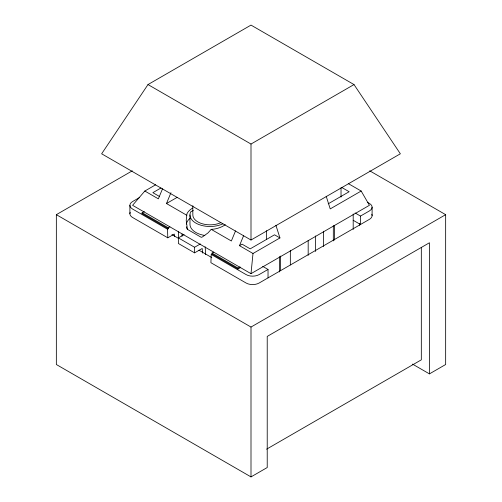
<?xml version="1.0" encoding="UTF-8"?>
<svg xmlns="http://www.w3.org/2000/svg" width="502" height="502" viewBox="0 0 502 502"><rect width="100%" height="100%" fill="white"/><g stroke="black" fill="none" stroke-linecap="round" stroke-linejoin="round"><path stroke-width="0.75" d="M213.689 252.129L212.07 253.064L212.032 253.981L211.223 254.451L210.903 262.697L246.131 283.034A9.174 5.296 0 0 0 259.114 283.034L369.416 219.349A9.174 5.296 0 0 0 371.794 214.235M192.605 208.11A21.793 12.581 0 0 0 186.964 213.752L186.217 220.322L187.428 229.351L201.239 237.32L202.375 236.982L208.016 232.903L211.198 229.351L213.651 229.163A21.793 12.581 0 0 0 225.304 224.67M155.607 184.811L144.827 191.036L132.584 205.305L251 273.672L253.002 253.491L279.947 237.935L275.905 225.272M162.548 188.733L158.362 198.848L144.827 191.036M186.637 215.176L166.476 203.53L170.956 192.693M235.545 230.876L231.359 240.991L211.198 229.351M253.002 253.491L239.473 245.673L243.652 235.557M147.996 84.568L101.642 153.794L251 240.025L400.358 153.794L354.004 84.568L251 25.1L147.996 84.568L251 144.043L354.004 84.568M190.038 218.47L189.141 219.148A21.793 12.581 0 0 0 186.336 224.124M202.507 253.071L202.193 248.465L194.588 252.857L178.367 243.489L178.367 237.898L184.108 234.578M194.588 252.857L194.588 247.266L200.336 243.941M369.692 170.812L445.657 214.668L445.657 364.515L429.436 373.883L429.436 242.767L267.221 336.415L267.221 467.538L251 476.9L56.343 364.515L56.343 214.668L132.308 170.812M139.594 197.512L132.584 201.559A9.174 5.296 0 0 0 132.584 209.052L167.492 229.207L167.812 237.816L174.301 234.07L174.389 236.386M160.973 187.98L152.859 192.661L159.617 196.564M141.508 213.262L144.325 211.637M166.476 203.53L177.231 197.317M167.492 229.207L168.308 228.736L142.317 213.733L142.317 212.798L168.27 227.782L169.896 226.841M239.473 245.673L242.077 244.167L250.191 248.854L274.519 234.804L279.947 237.935M328.189 203.818L349.141 191.726L341.705 187.434M251 273.672L369.416 205.305L361.176 191.036L330.228 208.901L326.193 196.238M212.07 253.064L238.023 268.049L240.031 266.888M212.032 253.981L238.023 268.99L240.678 267.453M268.03 277.882L268.03 269.455L259.114 274.607A9.174 5.296 0 0 1 246.131 274.607L211.223 254.451M355.134 212.98L360.492 216.073L369.416 210.922A9.174 5.296 0 0 0 369.416 203.429L367.401 202.268M56.343 214.668L251 327.053L445.657 214.668M266.575 449.177L421.322 359.834L421.322 247.448M193.276 210.438L190.653 211.9A20.074 11.59 0 0 0 199.256 224.676A20.074 11.59 0 0 0 222.944 223.779M348.319 183.613L361.176 191.036M353.195 220.29L360.492 224.501L360.492 216.073M262.671 266.361L268.03 269.455M412.481 364.094L429.436 373.883M178.367 237.898L194.588 247.266M171.922 234.572L178.681 238.475M198.955 250.178L211.8 257.595M167.812 237.816L132.584 217.479A9.174 5.296 0 0 1 130.206 212.359M187.428 229.351L186.964 228.692A21.793 12.581 0 0 1 186.336 226.753M205.167 246.796L205.688 254.564M178.348 231.428L178.599 238.381M168.27 227.782L168.308 228.736M372.101 207.175L372.101 215.603M359.683 223.39L359.683 225.285M353.195 213.99L353.195 229.42M341.027 187.811L341.027 197.066M334.539 225.523L334.539 240.082M333.322 225.624L333.322 240.885M323.589 231.24L323.589 246.501M315.482 235.934L315.482 251.483M308.178 240.502L308.178 255.33M290.338 250.442L290.338 264.937M280.605 256.058L280.605 270.559M279.388 256.597L279.388 271.927M266.411 230.707L266.411 239.316M251 144.043L251 240.025M251 327.053L251 476.9M238.023 268.049L238.023 268.99M192.837 205.707L192.837 214.9A17.206 9.933 0 0 0 202.632 223.867A17.206 9.933 0 0 0 220.874 222.624M189.969 214.9L189.969 224.268A20.074 11.59 0 0 0 204.847 235.463M182.057 233.988L182.057 236.335M129.899 205.305L129.899 213.733"/></g></svg>
